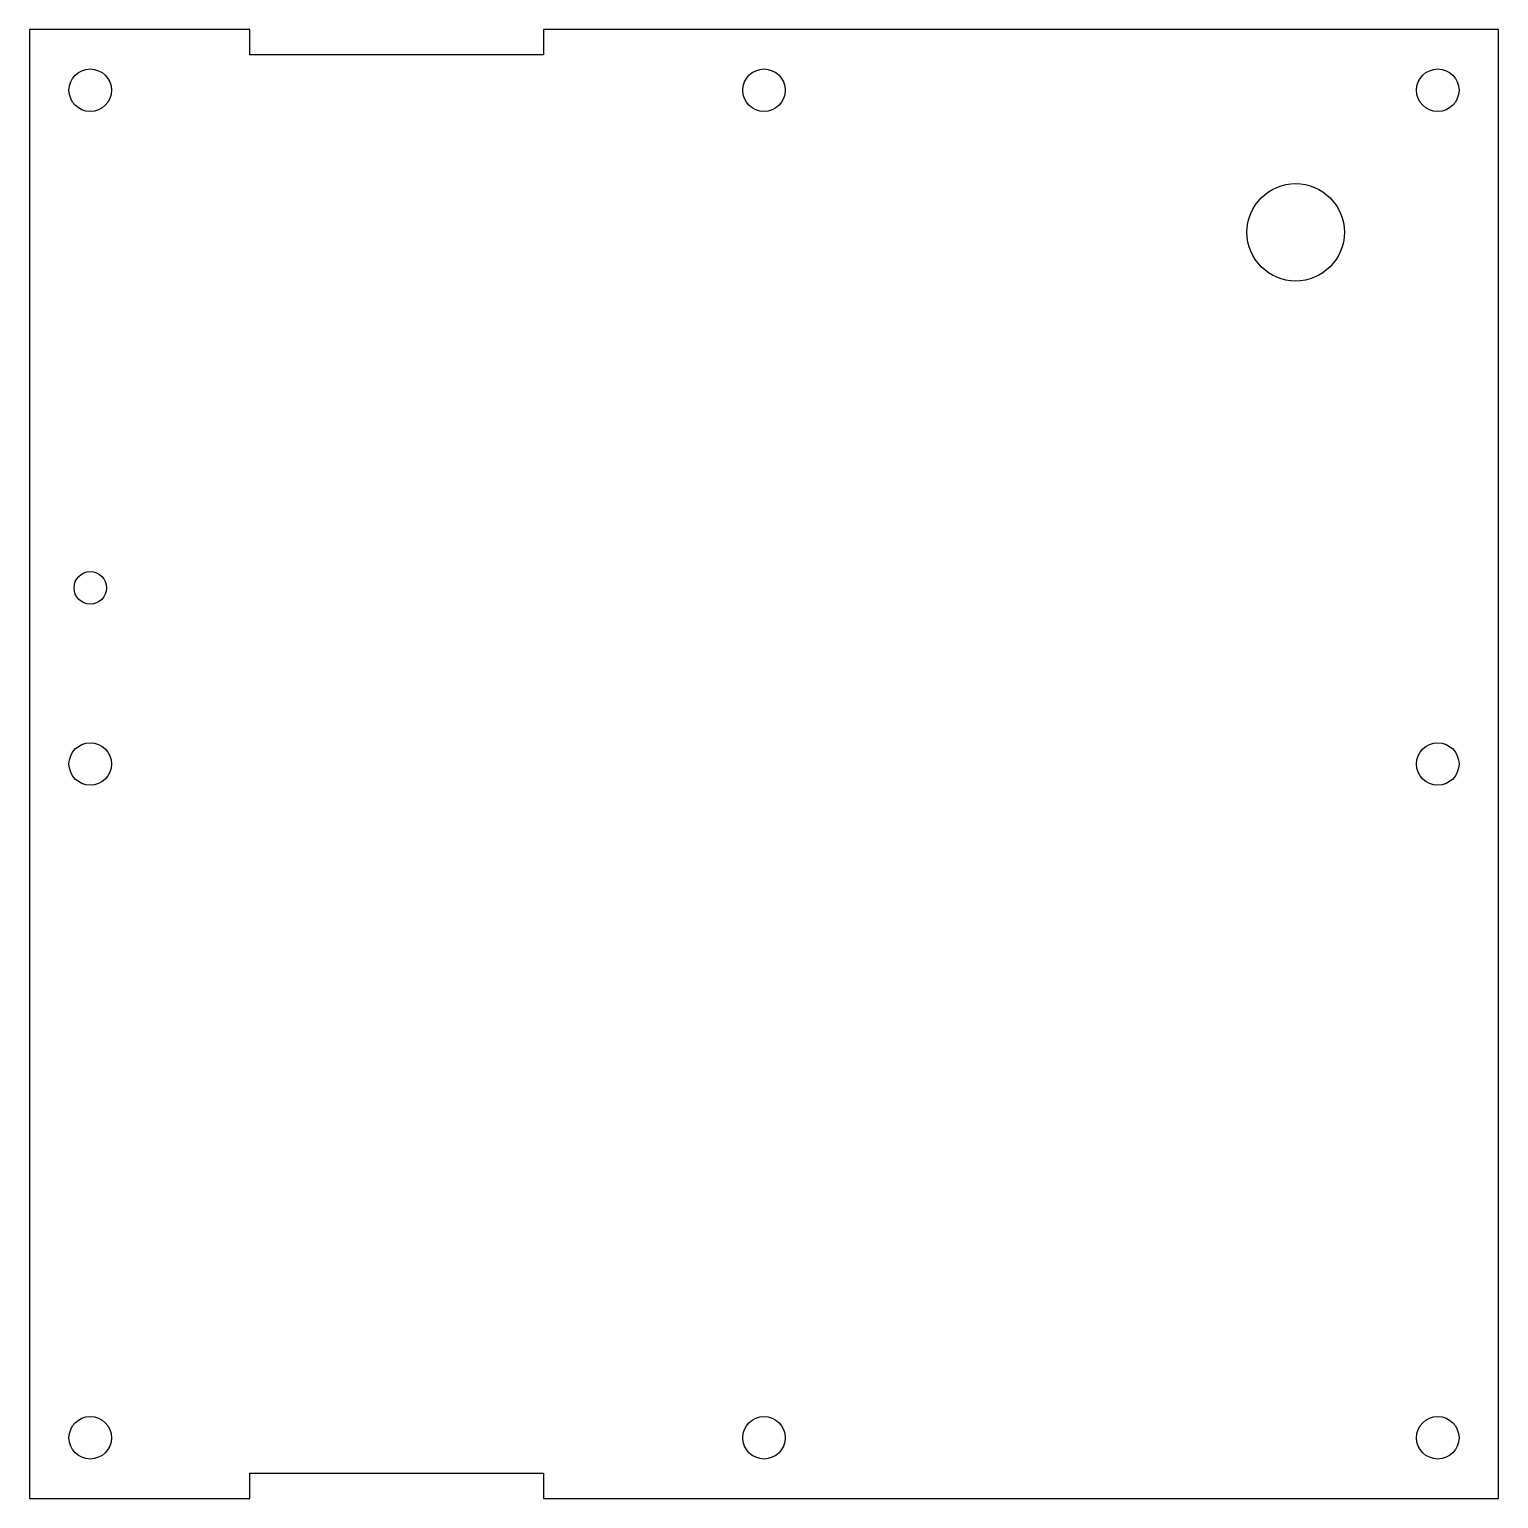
# Model space of a CAD drawing. Header units: millimetres. Extents: x -91 to 90, y -91 to 90.
import ezdxf

# ---------------------------------------------------------------- set-up
doc = ezdxf.new("R2010")
doc.units = ezdxf.units.MM
doc.layers.get('0').update_dxf_attribs({"lineweight": 25, "true_color": 0xffffff})

msp = doc.modelspace()

# ---------------------------------------------------------------- linework, layer by layer
for p, q in [((-90.5, 90.5), (-90.5, -90.5)), ((-63.35, 90.5), (-90.5, 90.5)), ((-63.35, 87.35), (-63.35, 90.5)), ((-27.15, 90.5), (-27.15, 87.35)), ((90.5, 90.5), (-27.15, 90.5)), ((90.5, -90.5), (90.5, 90.5)), ((-27.15, 87.35), (-63.35, 87.35)), ((-63.35, -87.35), (-27.15, -87.35)), ((-63.35, -90.5), (-63.35, -87.35)), ((-27.15, -87.35), (-27.15, -90.5)), ((-90.5, -90.5), (-63.35, -90.5)), ((-27.15, -90.5), (90.5, -90.5))]:
    msp.add_line(p, q)
for centre, radius in [((-83, 83), 2.62), ((0, 83), 2.62), ((83, 83), 2.62), ((65.5, 65.5), 6), ((-83, 21.7), 2), ((-83, 0), 2.62), ((83, 0), 2.62), ((-83, -83), 2.62), ((0, -83), 2.62), ((83, -83), 2.62)]:
    msp.add_circle(centre, radius)

doc.saveas('drawing.dxf')
